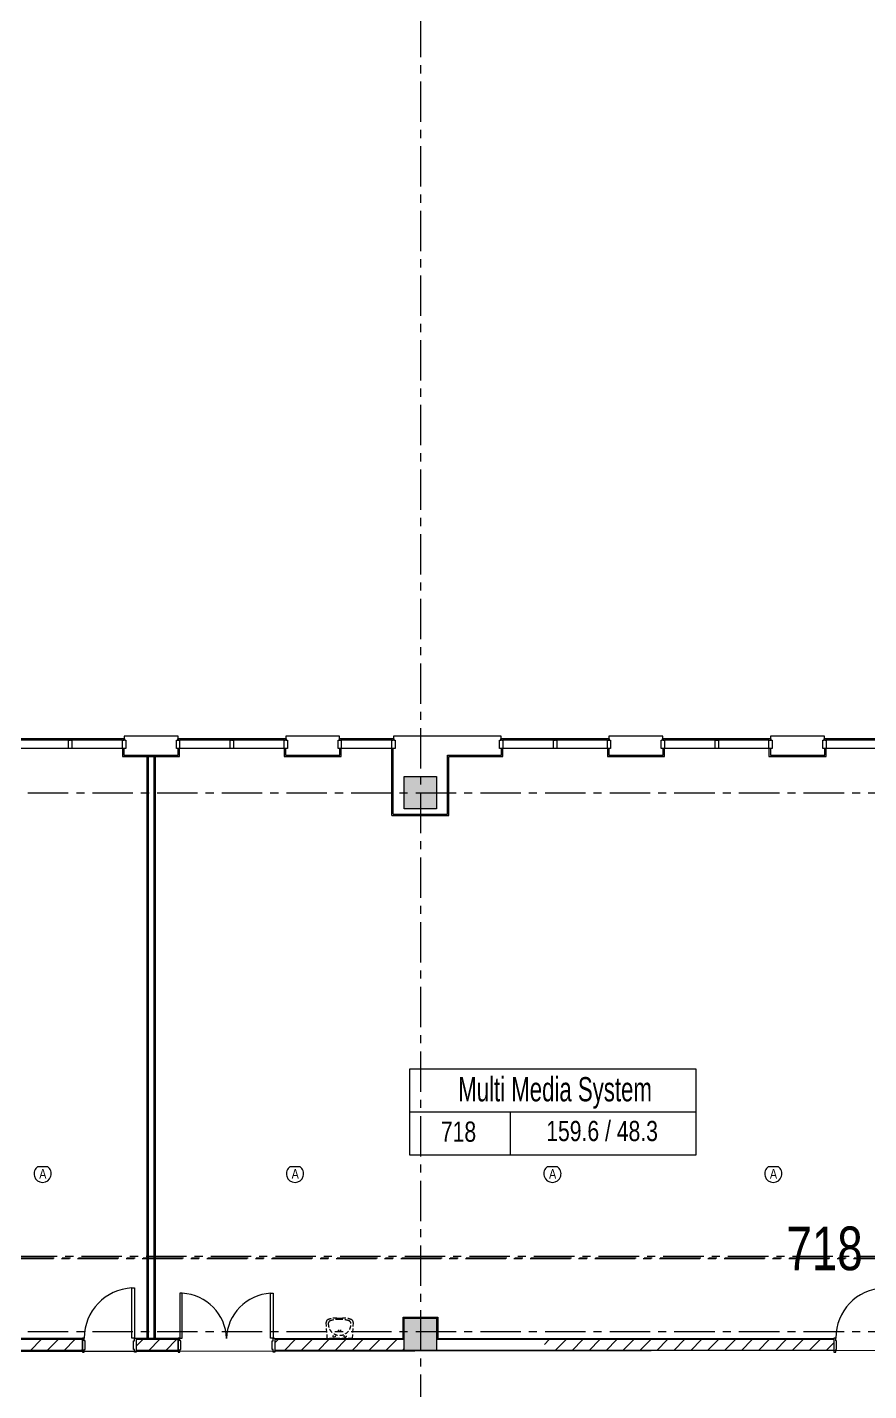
# Model space of a CAD drawing. Extents: x 1198601 to 1325177, y -301855 to -214174.
# Drawn here: x 1225072 to 1240692, y -283318 to -258014 of the extents above; entities that cross this region are included whole.
import ezdxf
from ezdxf.enums import TextEntityAlignment as Align

# ---------------------------------------------------------------- set-up
doc = ezdxf.new("R2010")
doc.units = 0
doc.header["$LTSCALE"] = 600
doc.header["$MEASUREMENT"] = 0
doc.linetypes.add('CENTER', pattern=[2, 1.25, -0.25, 0.25, -0.25])
doc.linetypes.add('HID', pattern=[0.375, 0.25, -0.125])
doc.layers.get('0').update_dxf_attribs({"linetype": 'CONTINUOUS'})
for name, color, linetype in [('252', 252, 'CONTINUOUS'), ('A-DOOR', 3, 'CONTINUOUS'), ('Beacon', 3, 'CONTINUOUS'), ('CEN', 1, 'CENTER'), ('INT1', 13, 'HID'), ('WALLLL', 7, 'CONTINUOUS')]:
    doc.layers.add(name, color=color, linetype=linetype)
doc.styles.add('GHH', font='Dotum.ttf')
doc.styles.add('T25', font='Dotum.ttf', dxfattribs={"width": 0.8})
doc.styles.add('T3', font='Dotum.ttf', dxfattribs={"width": 0.8})

# ---------------------------------------------------------------- blocks, each defined once
blk = doc.blocks.new('A$C46A60E2E')
at = {"layer": 'Beacon'}
blk.add_line((0.71, 2.93), (2.48, 2.93), dxfattribs=at)
blk.add_arc((1.6, 1.6), 1.6, 123.5577, 56.4423, dxfattribs=at)
at = {"color": 3, "style": 'GHH', "width": 0.85}
blk.add_text('A', height=1.8, dxfattribs=at).set_placement((1.64, 1.58), align=Align.MIDDLE)

msp = doc.modelspace()

# ---------------------------------------------------------------- hatches: boundary and pattern name
at = {"layer": '252'}
h = msp.add_hatch(color=256, dxfattribs=at)
h.paths.add_polyline_path([(1223070, -293920), (1223670, -293920), (1223670, -294520), (1223070, -294520)])
h.paths.add_polyline_path([(1232070, -293920), (1232670, -293920), (1232670, -294520), (1232070, -294520)])
h.paths.add_polyline_path([(1232070, -271920), (1232670, -271920), (1232670, -272520), (1232070, -272520)])
h.paths.add_polyline_path([(1232070, -281970), (1232670, -281970), (1232670, -282570), (1232070, -282570)])
h.paths.add_polyline_path([(1223070, -281970), (1223670, -281970), (1223670, -282570), (1223070, -282570)])
h.paths.add_polyline_path([(1223070, -271920), (1223670, -271920), (1223670, -272520), (1223070, -272520)])
h.paths.add_polyline_path([(1241070, -293920), (1241670, -293920), (1241670, -294520), (1241070, -294520)])
h.paths.add_polyline_path([(1250070, -293920), (1250670, -293920), (1250670, -294520), (1250070, -294520)])
h.paths.add_polyline_path([(1250120, -281970), (1250720, -281970), (1250720, -282570), (1250120, -282570)])
h.paths.add_polyline_path([(1241120, -281970), (1241720, -281970), (1241720, -282570), (1241120, -282570)])
edge = h.paths.add_edge_path()
edge.add_arc((1250370, -272220), 300, 0, 360)
h.paths.add_polyline_path([(1259070, -293920), (1259670, -293920), (1259670, -294520), (1259070, -294520)])
h.paths.add_polyline_path([(1268070, -293920), (1268670, -293920), (1268670, -294520), (1268070, -294520)])
h.paths.add_polyline_path([(1268070, -281970), (1268670, -281970), (1268670, -282570), (1268070, -282570)])
h.paths.add_polyline_path([(1268070, -271920), (1268670, -271920), (1268670, -272520), (1268070, -272520)])
h.paths.add_polyline_path([(1277120, -293920), (1277720, -293920), (1277720, -294520), (1277120, -294520)])
h.paths.add_polyline_path([(1277120, -281970), (1277720, -281970), (1277720, -282570), (1277120, -282570)])

# ---------------------------------------------------------------- linework, layer by layer
for p, q in [((1232175, -277345), (1237482, -277345)), ((1232175, -278945), (1232175, -277345)), ((1237482, -277345), (1237482, -278945)), ((1232175, -278145), (1237482, -278145)), ((1234042, -278945), (1234042, -278145)), ((1237482, -278945), (1232175, -278945))]:
    msp.add_line(p, q)
at = {"layer": 'A-DOOR'}
for p, q in [((1227015, -282340), (1227015, -281410)), ((1227015, -281410), (1227060, -281410)), ((1227060, -281410), (1227060, -282340)), ((1227950, -281510), (1227905, -281510)), ((1227905, -281510), (1227905, -282340)), ((1227950, -282340), (1227950, -281510)), ((1229590, -282340), (1229590, -281510)), ((1229590, -281510), (1229635, -281510)), ((1229635, -281510), (1229635, -282340)), ((1226130, -282340), (1226095, -282340)), ((1226095, -282340), (1226095, -282600)), ((1226130, -282390), (1226130, -282340)), ((1226145, -282390), (1226130, -282390)), ((1226145, -282550), (1226145, -282390)), ((1227060, -282340), (1227015, -282340)), ((1227045, -282550), (1227045, -282390)), ((1227045, -282390), (1227060, -282390)), ((1227060, -282390), (1227060, -282340)), ((1227060, -282340), (1227095, -282340)), ((1227095, -282340), (1227095, -282600)), ((1227905, -282340), (1227870, -282340)), ((1227870, -282340), (1227870, -282600)), ((1227905, -282390), (1227905, -282340)), ((1227905, -282340), (1227950, -282340)), ((1227920, -282390), (1227905, -282390)), ((1227920, -282550), (1227920, -282390)), ((1229635, -282340), (1229590, -282340)), ((1229620, -282550), (1229620, -282390)), ((1229620, -282390), (1229635, -282390)), ((1229635, -282390), (1229635, -282340)), ((1229635, -282340), (1229670, -282340)), ((1229670, -282340), (1229670, -282600)), ((1240080, -282340), (1240045, -282340)), ((1240045, -282340), (1240045, -282600)), ((1240080, -282390), (1240080, -282340)), ((1240095, -282390), (1240080, -282390)), ((1240095, -282550), (1240095, -282390)), ((1226095, -282600), (1226130, -282600)), ((1226130, -282550), (1226145, -282550)), ((1226130, -282600), (1226130, -282550)), ((1227060, -282550), (1227045, -282550)), ((1227060, -282600), (1227060, -282550)), ((1227095, -282600), (1227060, -282600)), ((1227870, -282600), (1227905, -282600)), ((1227905, -282550), (1227920, -282550)), ((1227905, -282600), (1227905, -282550)), ((1229635, -282550), (1229620, -282550)), ((1229635, -282600), (1229635, -282550)), ((1229670, -282600), (1229635, -282600)), ((1240045, -282600), (1240080, -282600)), ((1240080, -282550), (1240095, -282550)), ((1240080, -282600), (1240080, -282550))]:
    msp.add_line(p, q, dxfattribs=at)
for centre, radius, start, end in [((1227062, -282341), 932, 92.8874, 179.9532), ((1227906, -282374), 865, 1.7623, 87.0621), ((1229635, -282374), 865, 92.9379, 178.2377), ((1241012, -282341), 932, 92.8874, 179.9532)]:
    msp.add_arc(centre, radius, start, end, dxfattribs=at)
at = {"layer": 'CEN'}
for p, q in [((1232370, -224220), (1232370, -297451)), ((1208283, -272220), (1310570, -272220)), ((1211606, -280865), (1313894, -280865)), ((1211622, -280853), (1313910, -280853)), ((1211678, -280821), (1313966, -280821)), ((1208283, -282220), (1310570, -282220))]:
    msp.add_line(p, q, dxfattribs=at)
at = {"layer": 'INT1', "ltscale": 0.5}
for p, q in [((1230641, -282350), (1230621, -282050)), ((1230821, -281970), (1230871, -281970)), ((1230871, -281970), (1230921, -281970)), ((1231121, -282050), (1231101, -282350)), ((1230871, -282350), (1230641, -282350)), ((1231101, -282350), (1230871, -282350))]:
    msp.add_line(p, q, dxfattribs=at)
for centre in [(1230768, -282306), (1230870, -282199), (1230973, -282306)]:
    msp.add_circle(centre, 19.2, dxfattribs=at)
for centre, radius, start, end in [((1230672, -282047), 51.1, 114.2584, 183.8141), ((1230795, -282320), 351, 85.7575, 114.2584), ((1230870, -282080), 210, 177.3356, 270), ((1230716, -282073), 56.8, 106.1845, 177.3356), ((1230863, -282578), 583, 89.2879, 106.1845), ((1230878, -282578), 583, 73.8155, 90.7121), ((1230871, -282080), 210, 270, 2.6644), ((1230947, -282320), 351, 65.7416, 94.2425), ((1231024, -282073), 56.8, 2.6644, 73.8155), ((1231070, -282047), 51.1, 356.1859, 65.7416)]:
    msp.add_arc(centre, radius, start, end, dxfattribs=at)
at = {"layer": 'WALLLL'}
for p, q in [((1226870, -271220), (1224870, -271220)), ((1226840, -271244), (1224900, -271244)), ((1225840, -271400), (1225840, -271244)), ((1225840, -271244), (1225865, -271244)), ((1225865, -271220), (1225875, -271220)), ((1225865, -271244), (1225865, -271220)), ((1225875, -271220), (1225875, -271244)), ((1225875, -271244), (1225900, -271244)), ((1225900, -271244), (1225900, -271400)), ((1226840, -271400), (1226840, -271244)), ((1226840, -271244), (1226865, -271244)), ((1226865, -271220), (1226875, -271220)), ((1226865, -271244), (1226865, -271220)), ((1227870, -271170), (1226870, -271170)), ((1226870, -271170), (1226870, -271220)), ((1226875, -271220), (1226875, -271244)), ((1226875, -271244), (1226900, -271244)), ((1226900, -271244), (1226900, -271400)), ((1227840, -271400), (1227840, -271244)), ((1227840, -271244), (1227865, -271244)), ((1227865, -271220), (1227875, -271220)), ((1227865, -271244), (1227865, -271220)), ((1227870, -271220), (1227870, -271170)), ((1229870, -271220), (1227870, -271220)), ((1227875, -271220), (1227875, -271244)), ((1227875, -271244), (1227900, -271244)), ((1229840, -271244), (1227900, -271244)), ((1227900, -271244), (1227900, -271400)), ((1228840, -271400), (1228840, -271244)), ((1228840, -271244), (1228865, -271244)), ((1228865, -271220), (1228875, -271220)), ((1228865, -271244), (1228865, -271220)), ((1228875, -271220), (1228875, -271244)), ((1228875, -271244), (1228900, -271244)), ((1228900, -271244), (1228900, -271400)), ((1229840, -271400), (1229840, -271244)), ((1229840, -271244), (1229865, -271244)), ((1229865, -271220), (1229875, -271220)), ((1229865, -271244), (1229865, -271220)), ((1230870, -271170), (1229870, -271170)), ((1229870, -271170), (1229870, -271220)), ((1229875, -271220), (1229875, -271244)), ((1229875, -271244), (1229900, -271244)), ((1229900, -271244), (1229900, -271400)), ((1230840, -271400), (1230840, -271244)), ((1230840, -271244), (1230865, -271244)), ((1230865, -271220), (1230875, -271220)), ((1230865, -271244), (1230865, -271220)), ((1230870, -271220), (1230870, -271170)), ((1231870, -271220), (1230870, -271220)), ((1230875, -271220), (1230875, -271244)), ((1230875, -271244), (1230900, -271244)), ((1231840, -271244), (1230900, -271244)), ((1230900, -271244), (1230900, -271400)), ((1231840, -271400), (1231840, -271244)), ((1231840, -271244), (1231865, -271244)), ((1231865, -271220), (1231875, -271220)), ((1231865, -271244), (1231865, -271220)), ((1233870, -271170), (1231870, -271170)), ((1231870, -271170), (1231870, -271220)), ((1231875, -271220), (1231875, -271244)), ((1231875, -271244), (1231900, -271244)), ((1231900, -271244), (1231900, -271400)), ((1233840, -271400), (1233840, -271244)), ((1233840, -271244), (1233865, -271244)), ((1233865, -271220), (1233875, -271220)), ((1233865, -271244), (1233865, -271220)), ((1233870, -271220), (1233870, -271170)), ((1235870, -271220), (1233870, -271220)), ((1233875, -271220), (1233875, -271244)), ((1233875, -271244), (1233900, -271244)), ((1235840, -271244), (1233900, -271244)), ((1233900, -271244), (1233900, -271400)), ((1234840, -271400), (1234840, -271244)), ((1234840, -271244), (1234865, -271244)), ((1234865, -271220), (1234875, -271220)), ((1234865, -271244), (1234865, -271220)), ((1234875, -271220), (1234875, -271244)), ((1234875, -271244), (1234900, -271244)), ((1234900, -271244), (1234900, -271400)), ((1235840, -271400), (1235840, -271244)), ((1235840, -271244), (1235865, -271244)), ((1235865, -271220), (1235875, -271220)), ((1235865, -271244), (1235865, -271220)), ((1236870, -271170), (1235870, -271170)), ((1235870, -271170), (1235870, -271220)), ((1235875, -271220), (1235875, -271244)), ((1235875, -271244), (1235900, -271244)), ((1235900, -271244), (1235900, -271400)), ((1236840, -271400), (1236840, -271244)), ((1236840, -271244), (1236865, -271244)), ((1236865, -271220), (1236875, -271220)), ((1236865, -271244), (1236865, -271220)), ((1236870, -271220), (1236870, -271170)), ((1238870, -271220), (1236870, -271220)), ((1236875, -271220), (1236875, -271244)), ((1236875, -271244), (1236900, -271244)), ((1238840, -271244), (1236900, -271244)), ((1236900, -271244), (1236900, -271400)), ((1237840, -271400), (1237840, -271244)), ((1237840, -271244), (1237865, -271244)), ((1237865, -271220), (1237875, -271220)), ((1237865, -271244), (1237865, -271220)), ((1237875, -271220), (1237875, -271244)), ((1237875, -271244), (1237900, -271244)), ((1237900, -271244), (1237900, -271400)), ((1238840, -271400), (1238840, -271244)), ((1238840, -271244), (1238865, -271244)), ((1238865, -271220), (1238875, -271220)), ((1238865, -271244), (1238865, -271220)), ((1239870, -271170), (1238870, -271170)), ((1238870, -271170), (1238870, -271220)), ((1238875, -271220), (1238875, -271244)), ((1238875, -271244), (1238900, -271244)), ((1238900, -271244), (1238900, -271400)), ((1239840, -271400), (1239840, -271244)), ((1239840, -271244), (1239865, -271244)), ((1239865, -271220), (1239875, -271220)), ((1239865, -271244), (1239865, -271220)), ((1239870, -271220), (1239870, -271170)), ((1240870, -271220), (1239870, -271220)), ((1239875, -271220), (1239875, -271244)), ((1239875, -271244), (1239900, -271244)), ((1240840, -271244), (1239900, -271244)), ((1239900, -271244), (1239900, -271400)), ((1226840, -271400), (1224900, -271400)), ((1225900, -271400), (1225840, -271400)), ((1226840, -271400), (1226840, -271550)), ((1226900, -271400), (1226840, -271400)), ((1226865, -271400), (1226865, -271525)), ((1227900, -271400), (1227840, -271400)), ((1227875, -271525), (1227875, -271400)), ((1229840, -271400), (1227900, -271400)), ((1227900, -271550), (1227900, -271400)), ((1228900, -271400), (1228840, -271400)), ((1229840, -271400), (1229840, -271550)), ((1229900, -271400), (1229840, -271400)), ((1229865, -271400), (1229865, -271525)), ((1230900, -271400), (1230840, -271400)), ((1230875, -271525), (1230875, -271400)), ((1231840, -271400), (1230900, -271400)), ((1230900, -271550), (1230900, -271400)), ((1231900, -271400), (1231840, -271400)), ((1231840, -272645), (1231840, -271400)), ((1231865, -272620), (1231865, -271400)), ((1233900, -271400), (1233840, -271400)), ((1233875, -271525), (1233875, -271400)), ((1235840, -271400), (1233900, -271400)), ((1233900, -271550), (1233900, -271400)), ((1234900, -271400), (1234840, -271400)), ((1235840, -271400), (1235840, -271550)), ((1235900, -271400), (1235840, -271400)), ((1235865, -271400), (1235865, -271525)), ((1236900, -271400), (1236840, -271400)), ((1236875, -271525), (1236875, -271400)), ((1238840, -271400), (1236900, -271400)), ((1236900, -271550), (1236900, -271400)), ((1237900, -271400), (1237840, -271400)), ((1238840, -271400), (1238840, -271550)), ((1238900, -271400), (1238840, -271400)), ((1238865, -271400), (1238865, -271525)), ((1239900, -271400), (1239840, -271400)), ((1239875, -271525), (1239875, -271400)), ((1240840, -271400), (1239900, -271400)), ((1239900, -271550), (1239900, -271400)), ((1226840, -271550), (1227900, -271550)), ((1226865, -271525), (1227875, -271525)), ((1227295, -282350), (1227295, -271550)), ((1227320, -282350), (1227320, -271550)), ((1227420, -271550), (1227420, -282350)), ((1227445, -271550), (1227445, -282350)), ((1229840, -271550), (1230900, -271550)), ((1229865, -271525), (1230875, -271525)), ((1232875, -272620), (1232875, -271525)), ((1232875, -271525), (1233875, -271525)), ((1232900, -272645), (1232900, -271550)), ((1232900, -271550), (1233900, -271550)), ((1235840, -271550), (1236900, -271550)), ((1235865, -271525), (1236875, -271525)), ((1238840, -271550), (1239900, -271550)), ((1238865, -271525), (1239875, -271525)), ((1231840, -272645), (1232900, -272645)), ((1231865, -272620), (1232875, -272620)), ((1232050, -282350), (1232050, -281950)), ((1232050, -281950), (1232690, -281950)), ((1232690, -281950), (1232690, -282350)), ((1226095, -282370), (1223670, -282370)), ((1226095, -282350), (1223690, -282350)), ((1226095, -282570), (1226095, -282370)), ((1227870, -282350), (1227095, -282350)), ((1227870, -282370), (1227095, -282370)), ((1227870, -282570), (1227870, -282370)), ((1229670, -282350), (1232050, -282350)), ((1232070, -282370), (1229670, -282370)), ((1229670, -282370), (1229670, -282570)), ((1232870, -282370), (1232670, -282370)), ((1232690, -282350), (1232870, -282350)), ((1232870, -282350), (1240045, -282350)), ((1240045, -282370), (1232870, -282370)), ((1234670, -282458), (1234758, -282370)), ((1234873, -282570), (1235073, -282370)), ((1235187, -282570), (1235387, -282370)), ((1235501, -282570), (1235701, -282370)), ((1235816, -282570), (1236016, -282370)), ((1236130, -282570), (1236330, -282370)), ((1236444, -282570), (1236644, -282370)), ((1236759, -282570), (1236959, -282370)), ((1237073, -282570), (1237273, -282370)), ((1237387, -282570), (1237587, -282370)), ((1237701, -282570), (1237901, -282370)), ((1238016, -282570), (1238216, -282370)), ((1238330, -282570), (1238530, -282370)), ((1238644, -282570), (1238844, -282370)), ((1238959, -282570), (1239159, -282370)), ((1239273, -282570), (1239473, -282370)), ((1239587, -282570), (1239787, -282370)), ((1227095, -282590), (1214820, -282590)), ((1226095, -282570), (1223670, -282570)), ((1227870, -282570), (1227095, -282570)), ((1227870, -282590), (1227095, -282590)), ((1241045, -282570), (1227870, -282590)), ((1232070, -282570), (1229670, -282570)), ((1232870, -282570), (1232670, -282570)), ((1240045, -282570), (1232870, -282570)), ((1239902, -282570), (1240045, -282427))]:
    msp.add_line(p, q, dxfattribs=at)
at = {"layer": 'WALLLL', "ltscale": 3}
for p, q in [((1232070, -271920), (1232670, -271920)), ((1232070, -272520), (1232070, -271920)), ((1232670, -271920), (1232670, -272520)), ((1232670, -272520), (1232070, -272520)), ((1232070, -281970), (1232670, -281970)), ((1232070, -282570), (1232070, -281970)), ((1232670, -281970), (1232670, -282570)), ((1232670, -282570), (1232070, -282570))]:
    msp.add_line(p, q, dxfattribs=at)
at = {"layer": 'WALLLL', "linetype": 'Continuous'}
for p, q in [((1225129, -282570), (1225329, -282370)), ((1225443, -282570), (1225643, -282370)), ((1225758, -282570), (1225958, -282370)), ((1227095, -282490), (1227215, -282370)), ((1227329, -282570), (1227529, -282370)), ((1227644, -282570), (1227844, -282370)), ((1229670, -282429), (1229729, -282370)), ((1229844, -282570), (1230044, -282370)), ((1230158, -282570), (1230358, -282370)), ((1230472, -282570), (1230672, -282370)), ((1230787, -282570), (1230987, -282370)), ((1231101, -282570), (1231301, -282370)), ((1231415, -282570), (1231615, -282370)), ((1231730, -282570), (1231930, -282370)), ((1226072, -282570), (1226095, -282547)), ((1232044, -282570), (1232070, -282543))]:
    msp.add_line(p, q, dxfattribs=at)

# ---------------------------------------------------------------- block references
at = {"layer": 'Beacon', "xscale": 100, "yscale": 100, "zscale": 100}
for p in [(1225197, -279452), (1229882, -279452), (1234660, -279452), (1238760, -279452)]:
    msp.add_blockref('A$C46A60E2E', p, dxfattribs=at)

# ---------------------------------------------------------------- texts
at = {"layer": 'WALLLL', "style": 'T25'}
for s, height, width, p in [('Multi Media System', 450, 0.7, (1234869, -277723)), ('718', 375, 0.8, (1233077, -278510)), ('159.6 / 48.3', 375, 0.8, (1235742, -278498))]:
    msp.add_text(s, height=height, dxfattribs=dict(at, width=width)).set_placement(p, align=Align.MIDDLE_CENTER)
at = {"layer": 'WALLLL', "style": 'T3', "width": 0.8}
msp.add_attdef('718', text='실명', height=810, dxfattribs=at).set_placement((1239872, -280676), align=Align.MIDDLE_CENTER)

doc.saveas('drawing.dxf')
